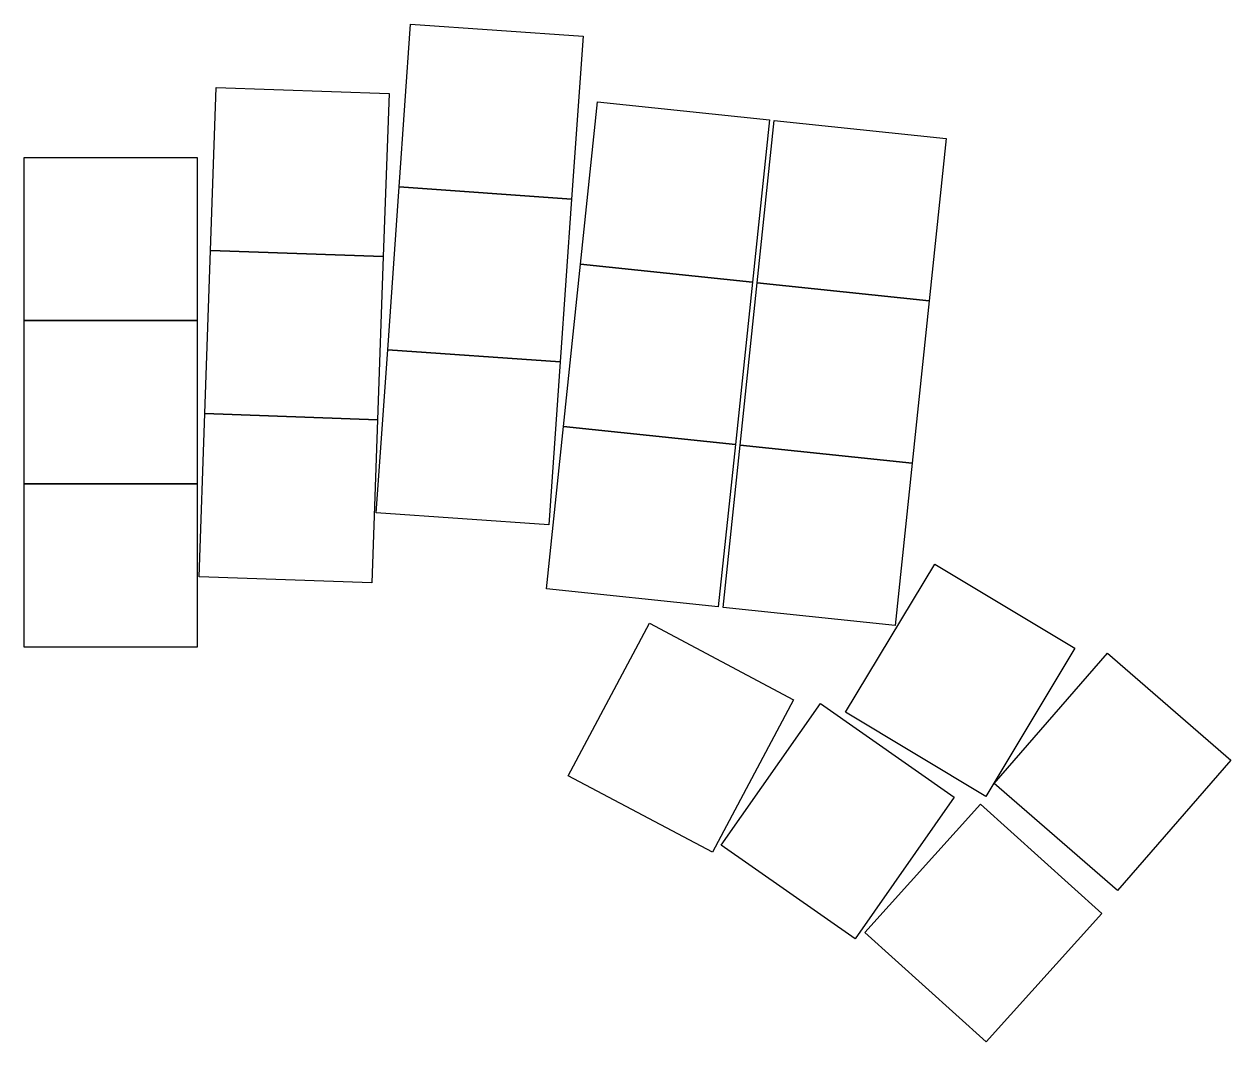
# Model space of a CAD drawing. Header units: millimetres. Extents: x 91 to 217, y -150 to -44.
import ezdxf

# ---------------------------------------------------------------- set-up
doc = ezdxf.new("R2010")
doc.units = ezdxf.units.MM

msp = doc.modelspace()

# ---------------------------------------------------------------- linework, layer by layer
for p, q in [((130.03, -60.58), (131.22, -43.63)), ((131.22, -43.63), (149.18, -44.88)), ((149.18, -44.88), (147.99, -61.84)), ((110.4, -67.2), (110.99, -50.21)), ((110.99, -50.21), (128.98, -50.84)), ((128.98, -50.84), (128.38, -67.83)), ((148.91, -68.62), (150.69, -51.72)), ((150.69, -51.72), (168.59, -53.6)), ((168.59, -53.6), (166.82, -70.5)), ((167.31, -70.56), (169.09, -53.65)), ((169.09, -53.65), (186.99, -55.53)), ((186.99, -55.53), (185.21, -72.44)), ((91, -57.5), (109, -57.5)), ((91, -74.5), (91, -57.5)), ((109, -57.5), (109, -74.5)), ((128.85, -77.54), (130.03, -60.58)), ((130.03, -60.58), (147.99, -61.84)), ((147.99, -61.84), (130.03, -60.58)), ((147.99, -61.84), (146.8, -78.8)), ((109.8, -84.19), (110.4, -67.2)), ((110.4, -67.2), (128.38, -67.83)), ((128.38, -67.83), (110.4, -67.2)), ((128.38, -67.83), (127.79, -84.82)), ((147.14, -85.53), (148.91, -68.62)), ((148.91, -68.62), (166.82, -70.5)), ((166.82, -70.5), (148.91, -68.62)), ((166.82, -70.5), (165.04, -87.41)), ((165.54, -87.46), (167.31, -70.56)), ((167.31, -70.56), (185.21, -72.44)), ((185.21, -72.44), (167.31, -70.56)), ((185.21, -72.44), (183.44, -89.34)), ((91, -74.5), (109, -74.5)), ((91, -91.5), (91, -74.5)), ((109, -74.5), (91, -74.5)), ((109, -74.5), (109, -91.5)), ((127.66, -94.5), (128.85, -77.54)), ((128.85, -77.54), (146.8, -78.8)), ((146.8, -78.8), (128.85, -77.54)), ((146.8, -78.8), (145.62, -95.76)), ((109.21, -101.18), (109.8, -84.19)), ((109.8, -84.19), (127.79, -84.82)), ((127.79, -84.82), (109.8, -84.19)), ((127.79, -84.82), (127.2, -101.81)), ((145.36, -102.44), (147.14, -85.53)), ((147.14, -85.53), (165.04, -87.41)), ((165.04, -87.41), (147.14, -85.53)), ((165.04, -87.41), (163.26, -104.32)), ((163.76, -104.37), (165.54, -87.46)), ((165.54, -87.46), (183.44, -89.34)), ((183.44, -89.34), (165.54, -87.46)), ((183.44, -89.34), (181.66, -106.25)), ((91, -91.5), (109, -91.5)), ((91, -108.5), (91, -91.5)), ((109, -91.5), (91, -91.5)), ((109, -91.5), (109, -108.5)), ((145.62, -95.76), (127.66, -94.5)), ((176.51, -115.29), (185.78, -99.87)), ((185.78, -99.87), (200.36, -108.62)), ((127.2, -101.81), (109.21, -101.18)), ((163.26, -104.32), (145.36, -102.44)), ((181.66, -106.25), (163.76, -104.37)), ((147.63, -121.89), (156.08, -106)), ((156.08, -106), (171.09, -113.98)), ((109, -108.5), (91, -108.5)), ((200.36, -108.62), (191.09, -124.05)), ((191.97, -122.7), (203.78, -109.12)), ((203.78, -109.12), (216.61, -120.27)), ((171.09, -113.98), (162.64, -129.87)), ((163.57, -129.12), (173.9, -114.37)), ((173.9, -114.37), (187.82, -124.12)), ((191.09, -124.05), (176.51, -115.29)), ((216.61, -120.27), (204.8, -133.85)), ((162.64, -129.87), (147.63, -121.89)), ((204.8, -133.85), (191.97, -122.7)), ((187.82, -124.12), (177.5, -138.87)), ((178.51, -138.23), (190.56, -124.86)), ((190.56, -124.86), (203.19, -136.23)), ((177.5, -138.87), (163.57, -129.12)), ((203.19, -136.23), (191.14, -149.61)), ((191.14, -149.61), (178.51, -138.23))]:
    msp.add_line(p, q)

doc.saveas('drawing.dxf')
